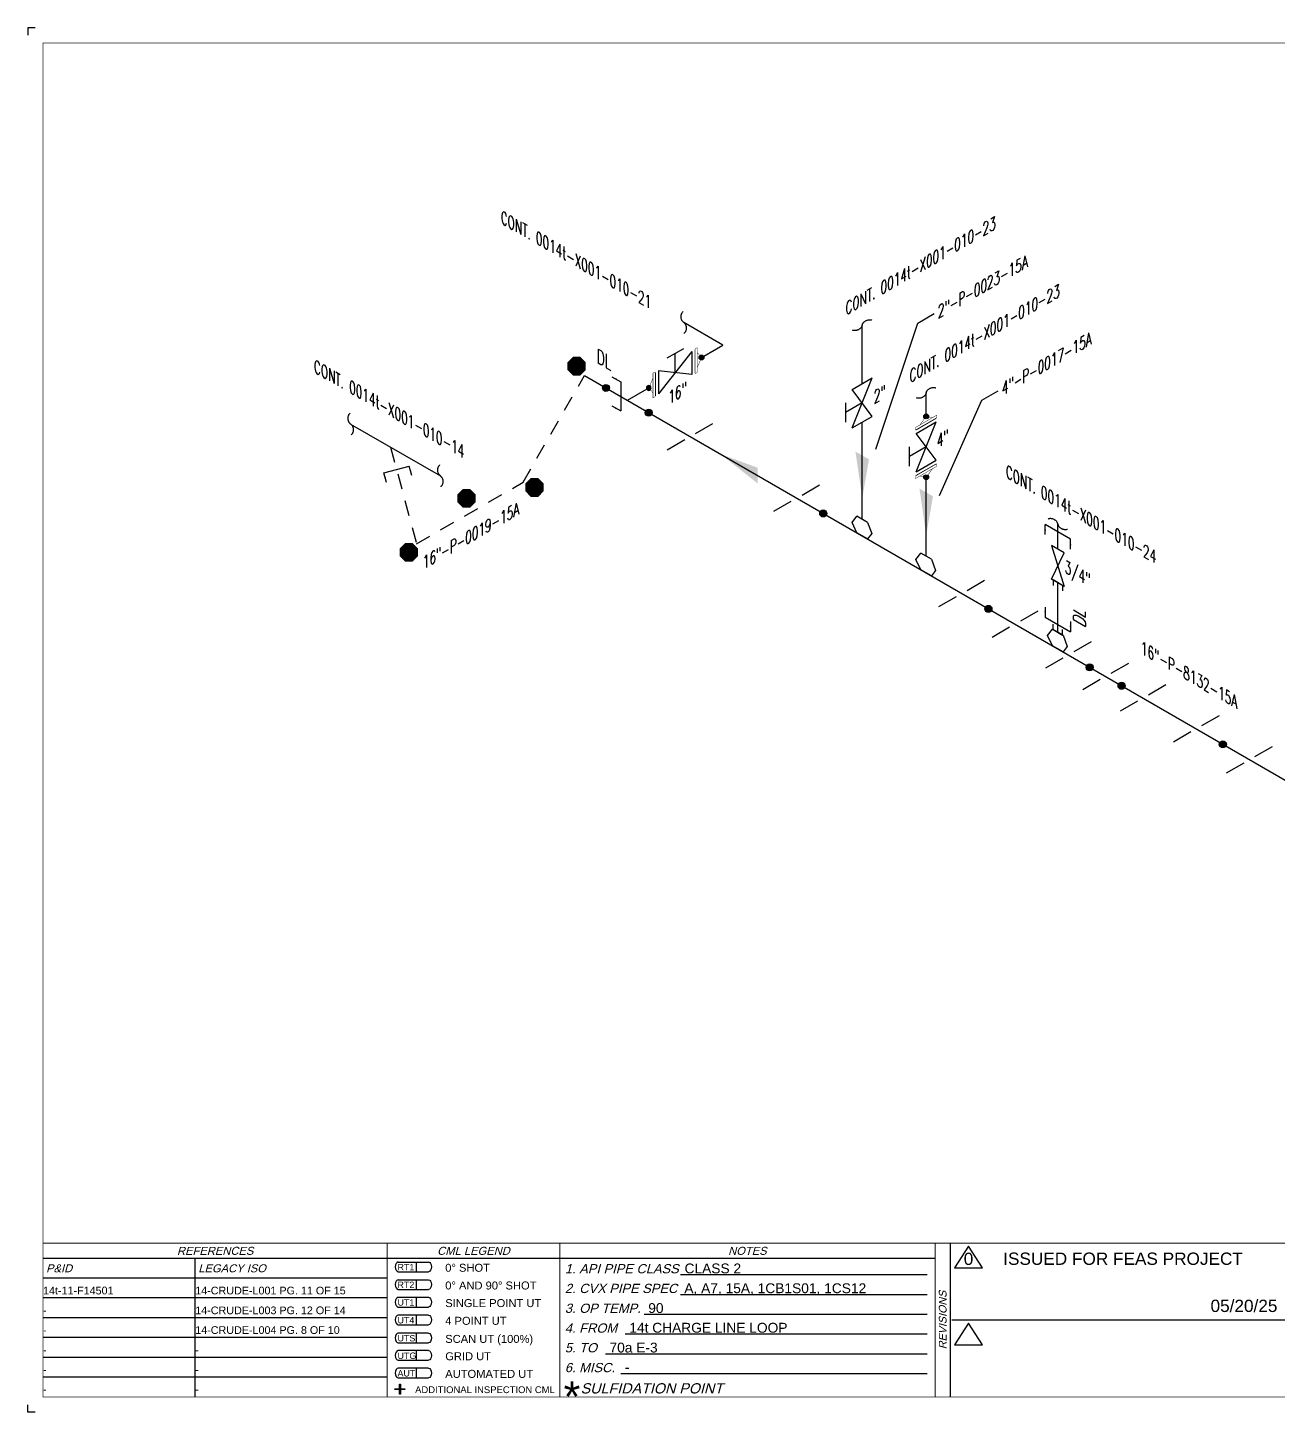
# Model space of a CAD drawing. Header units: inches. Extents: x 0 to 17.2, y 0 to 11.2.
# Drawn here: x 0 to 10.17, y 0 to 11.25 of the extents above; entities that cross this region are included whole.
import ezdxf
from ezdxf.enums import TextEntityAlignment as Align

# ---------------------------------------------------------------- set-up
doc = ezdxf.new("R2010")
doc.units = ezdxf.units.IN
doc.header["$MEASUREMENT"] = 0
doc.linetypes.add('HIDDEN2', pattern=[0.1875, 0.125, -0.0625])
for name, color, linetype in [('3', 1, 'Continuous'), ('BORDER', 3, 'Continuous'), ('BORDERTEXT', 7, 'Continuous'), ('COMP', 1, 'Continuous'), ('Continuation', 7, 'Continuous'), ('DL', 20, 'Continuous'), ('FITTINGS', 4, 'Continuous'), ('FLOW', 1, 'Continuous'), ('PART_PCML', 7, 'Continuous'), ('PIPE-ANNO', 150, 'HIDDEN2'), ('TEXT', 7, 'Continuous'), ('UNAS.PIPE', 251, 'Continuous'), ('WELD POINTS', 41, 'Continuous'), ('Welds', 7, 'Continuous')]:
    doc.layers.add(name, color=color, linetype=linetype)
doc.layers.add('PIPE', color=7, linetype='Continuous', lineweight=30)
doc.styles.add('FEASStandard', font='arial.ttf')
doc.styles.add('ISO30', font='simplex.shx', dxfattribs={"width": 0.85, "oblique": 30, "height": 0.075})
doc.styles.add('ISO330', font='romand.shx', dxfattribs={"width": 0.85, "height": 0.05})
doc.styles.add('PART_Standard', font='romans', dxfattribs={"width": 0.8, "height": 0.09})
doc.styles.add('Richmond', font='arial.ttf')
doc.styles.add('SIMPLEX', font='ROMANS')
doc.dimstyles.new('Richmond', dxfattribs={"dimtxt": 0.18, "dimasz": 0.18, "dimexe": 0.18, "dimexo": 0.0625, "dimgap": 0.09, "dimtad": 0, "dimtih": 1, "dimtoh": 1, "dimdec": 4, "dimzin": 0, "dimdsep": 46, "dimtxsty": 'Richmond', "dimcen": 0.09, "dimadec": 0, "dimazin": 0, "dimtfac": 1, "dimtdec": 4, "dimtofl": 0, "dimtmove": 0, "dimatfit": 3, "dimfxl": 1, "dimtolj": 1, "dimtzin": 0, "dimarcsym": 0})

# ---------------------------------------------------------------- blocks, each defined once
blk = doc.blocks.new('Border')
h = blk.add_hatch(color=256)
h.dxf.hatch_style = 1
h.paths.add_polyline_path([(3.147, 0.317), (3.11, 0.317), (3.11, 0.31), (3.147, 0.31), (3.147, 0.273), (3.154, 0.273), (3.154, 0.31), (3.191, 0.31), (3.191, 0.317), (3.154, 0.317), (3.154, 0.354), (3.147, 0.354)])
blk.add_line((5.432, 1.244), (7.435, 1.244))
for points in [[(5.43, 1.083), (7.435, 1.083)], [(5.136, 0.922), (7.435, 0.922)], [(4.982, 0.762), (7.435, 0.762)], [(4.822, 0.601), (7.435, 0.601)], [(3.147, 0.317), (3.147, 0.354), (3.154, 0.354), (3.154, 0.317)], [(4.947, 0.44), (7.435, 0.44)], [(3.147, 0.31), (3.11, 0.31), (3.11, 0.317), (3.147, 0.317)], [(3.154, 0.31), (3.154, 0.273), (3.147, 0.273), (3.147, 0.31)], [(3.154, 0.317), (3.191, 0.317), (3.191, 0.31), (3.154, 0.31)]]:
    blk.add_lwpolyline(points)
at = {"layer": 'BORDER'}
for p, q in [((7.625, 0.25), (7.625, 1.5)), ((7.5, 1.375), (0.25, 1.375)), ((1.487, 0.25), (1.487, 1.375)), ((1.487, 1.214), (0.25, 1.214)), ((3.048, 1.214), (1.487, 1.214)), ((1.487, 1.054), (0.25, 1.054)), ((3.048, 1.054), (1.487, 1.054)), ((1.487, 0.893), (0.25, 0.893)), ((3.048, 0.893), (1.487, 0.893)), ((1.487, 0.732), (0.25, 0.732)), ((3.048, 0.732), (1.487, 0.732)), ((1.487, 0.571), (0.25, 0.571)), ((3.048, 0.571), (1.487, 0.571)), ((1.487, 0.411), (0.25, 0.411)), ((3.048, 0.411), (1.487, 0.411))]:
    blk.add_line(p, q, dxfattribs=at)
at = {"layer": 'BORDER', "const_width": 0.005}
blk.add_lwpolyline([(0.25, 0.25), (17.25, 0.25), (17.25, 11.25), (0.25, 11.25)], close=True, dxfattribs=at)
at = {"layer": 'BORDER', "const_width": 0.00833}
for points in [[(17.25, 1.5), (0.25, 1.5)], [(3.048, 0.25), (3.048, 1.5)], [(4.45, 0.25), (4.45, 1.5)], [(7.5, 0.25), (7.5, 1.5)], [(7.634, 0.875), (10.375, 0.875)]]:
    blk.add_lwpolyline(points, dxfattribs=at)
at = {"layer": 'BORDERTEXT', "color": 7, "linetype": 'Continuous'}
for p, q in [((3.137, 1.346), (3.383, 1.346)), ((3.137, 1.267), (3.383, 1.267)), ((3.137, 1.202), (3.383, 1.202)), ((3.137, 1.123), (3.383, 1.123))]:
    blk.add_line(p, q, dxfattribs=at)
at = {"layer": 'BORDERTEXT'}
for p, q in [((3.283, 1.346), (3.283, 1.267)), ((3.283, 1.202), (3.283, 1.123)), ((3.283, 1.059), (3.283, 0.98)), ((3.283, 1.059), (3.283, 0.98)), ((3.283, 0.915), (3.283, 0.836)), ((3.283, 0.915), (3.283, 0.836)), ((3.283, 0.768), (3.283, 0.689)), ((3.283, 0.768), (3.283, 0.689)), ((3.283, 0.626), (3.283, 0.548)), ((3.283, 0.626), (3.283, 0.548)), ((3.283, 0.483), (3.283, 0.405)), ((3.283, 0.483), (3.283, 0.405))]:
    blk.add_line(p, q, dxfattribs=at)
at = {"layer": 'BORDERTEXT', "color": 7}
for p, q in [((3.383, 1.059), (3.137, 1.059)), ((3.137, 0.98), (3.383, 0.98)), ((3.383, 0.915), (3.137, 0.915)), ((3.137, 0.836), (3.383, 0.836)), ((3.383, 0.768), (3.137, 0.768)), ((3.137, 0.689), (3.383, 0.689)), ((3.383, 0.626), (3.137, 0.626)), ((3.137, 0.548), (3.383, 0.548)), ((3.383, 0.483), (3.137, 0.483)), ((3.137, 0.405), (3.383, 0.405))]:
    blk.add_line(p, q, dxfattribs=at)
at = {"layer": 'BORDERTEXT'}
for centre in [(3.137, 1.307), (3.137, 1.163), (3.137, 1.02), (3.137, 0.876), (3.137, 0.729), (3.137, 0.587), (3.137, 0.444)]:
    blk.add_ellipse(centre, major_axis=(0, -0.0394), ratio=0.624439, start_param=3.141593, end_param=6.283185, dxfattribs=at)
at = {"layer": 'BORDERTEXT', "extrusion": (0, 0, -1)}
for centre in [(3.383, 1.307), (3.383, 1.163), (3.383, 1.02), (3.383, 0.876), (3.383, 0.729), (3.383, 0.587), (3.383, 0.444)]:
    blk.add_ellipse(centre, major_axis=(0, -0.0394), ratio=0.624439, start_param=3.141593, end_param=6.283185, dxfattribs=at)
at = {"layer": 'BORDERTEXT', "style": 'FEASStandard', "oblique": 15}
for s, p in [('REFERENCES', (1.649, 1.437)), ('CML LEGEND', (3.749, 1.437)), ('NOTES', (5.975, 1.437))]:
    blk.add_text(s, height=0.065, dxfattribs=at).set_placement(p, align=Align.MIDDLE)
for s, p in [('P&ID', (0.275, 1.295)), ('LEGACY ISO', (1.512, 1.295))]:
    blk.add_text(s, height=0.065, dxfattribs=at).set_placement(p, align=Align.MIDDLE_LEFT)
at = {"layer": 'BORDERTEXT', "style": 'FEASStandard'}
for s, height, p in [('RT1', 0.0518, (3.131, 1.279)), ('0%%D SHOT', 0.0648, (3.519, 1.267)), ('RT2', 0.0518, (3.131, 1.135)), ('0%%D AND 90%%D SHOT', 0.0648, (3.519, 1.123)), ('UT1', 0.0518, (3.131, 0.992)), ('SINGLE POINT UT', 0.0648, (3.519, 0.98)), ('4 POINT UT', 0.0648, (3.519, 0.836)), ('UT4', 0.0518, (3.131, 0.847)), ('UTS', 0.0518, (3.131, 0.701)), ('SCAN UT (100%%%)', 0.0648, (3.519, 0.689)), ('UTG', 0.0518, (3.131, 0.559)), ('GRID UT', 0.0648, (3.519, 0.548)), ('AUT', 0.0518, (3.131, 0.416)), ('AUTOMATED UT', 0.0648, (3.519, 0.405)), ('ADDITIONAL INSPECTION CML', 0.055, (3.274, 0.281))]:
    blk.add_text(s, height=height, dxfattribs=at).set_placement(p)
at = {"layer": 'BORDERTEXT', "style": 'FEASStandard', "oblique": 15}
for s, height, p in [('1. API PIPE CLASS', 0.075, (4.491, 1.254)), ('2. CVX PIPE SPEC', 0.075, (4.491, 1.094)), ('3. OP TEMP.', 0.075, (4.491, 0.933)), ('4. FROM ', 0.075, (4.491, 0.772)), ('5. TO ', 0.075, (4.491, 0.612)), ('6. MISC. ', 0.075, (4.491, 0.451)), ('SULFIDATION POINT', 0.08333, (4.619, 0.278))]:
    blk.add_text(s, height=height, dxfattribs=at).set_placement(p)
blk.add_text('REVISIONS', height=0.0625, rotation=90, dxfattribs=at).set_placement((7.562, 0.875), align=Align.MIDDLE)
at = {"layer": 'BORDERTEXT', "insert": (4.481, 0.378), "char_height": 0.25, "attachment_point": 1, "style": 'FEASStandard'}
blk.add_mtext('*', dxfattribs=at)
blk = doc.blocks.new('BORDER TEXT')
at = {"layer": 'BORDERTEXT'}
for tag, p, height, style in [('API_PIPE_CLASS', (5.464, 1.254), 0.08, 'Richmond'), ('MATERIAL1', (12.263, 1.211), 0.08, 'Richmond'), ('P&ID_#1', (0.25, 1.083), 0.0625, 'FEASStandard'), ('LINE_#1', (1.487, 1.083), 0.0625, 'FEASStandard'), ('CVX_PIPE_SPEC', (5.462, 1.093), 0.08, 'Richmond'), ('OP_TEMP', (5.169, 0.932), 0.08, 'Richmond'), ('MATERIAL2', (12.263, 1.04), 0.08, 'Richmond'), ('P&ID_#2', (0.25, 0.922), 0.0625, 'FEASStandard'), ('LINE_#2', (1.487, 0.922), 0.0625, 'FEASStandard'), ('MATERIAL3', (12.263, 0.868), 0.08, 'Richmond'), ('P&ID_#3', (0.25, 0.762), 0.0625, 'FEASStandard'), ('LINE_#3', (1.487, 0.762), 0.0625, 'FEASStandard'), ('FROM', (5.015, 0.772), 0.08, 'Richmond'), ('TO', (4.854, 0.611), 0.08, 'Richmond'), ('MATERIAL4', (12.263, 0.696), 0.08, 'Richmond'), ('P&ID_#4', (0.25, 0.601), 0.0625, 'FEASStandard'), ('LINE_#4', (1.487, 0.601), 0.0625, 'FEASStandard'), ('MATERIAL5', (12.263, 0.525), 0.08, 'Richmond'), ('P&ID_#5', (0.25, 0.44), 0.0625, 'FEASStandard'), ('LINE_#5', (1.487, 0.44), 0.0625, 'FEASStandard'), ('MISC', (4.979, 0.451), 0.08, 'Richmond'), ('INSULATION', (12.928, 0.414), 0.0625, 'FEASStandard'), ('P&ID_#6', (0.25, 0.28), 0.0625, 'FEASStandard'), ('LINE_#6', (1.487, 0.28), 0.0625, 'FEASStandard'), ('PWHT', (12.928, 0.281), 0.0625, 'FEASStandard')]:
    blk.add_attdef(tag, p, '', height=height, dxfattribs=dict(at, style=style))
at = {"layer": 'BORDERTEXT', "style": 'FEASStandard'}
for tag, p in [('DR.BY', (11.075, 0.562)), ('DR.BY_DATE', (11.95, 0.562)), ('CHK_BY', (11.075, 0.354)), ('CHK._BY_DATE', (11.95, 0.354))]:
    blk.add_attdef(tag, text='', height=0.1, dxfattribs=at).set_placement(p, align=Align.MIDDLE_CENTER)
at = {"layer": 'BORDERTEXT', "style": 'PART_Standard', "width": 0.8}
for tag, p in [('PLANT_NUMBER', (13.938, 0.384)), ('SYSTEM_NUMBER', (14.812, 0.384)), ('CIRCUIT_NUMBER', (15.688, 0.384)), ('SHEET_NUMBER', (16.5, 0.384)), ('REVISION', (17.062, 0.384))]:
    blk.add_attdef(tag, text='', height=0.15, dxfattribs=at).set_placement(p, align=Align.MIDDLE_CENTER)
blk = doc.blocks.new('1_Cont_330')
at = {"layer": 'Continuation', "style": 'PART_Standard', "oblique": 330, "width": 0.8}
blk.add_attdef('CONT.', (0, 0), '', height=0.09, rotation=330, dxfattribs=at)
blk = doc.blocks.new('1_BREAK-PIPE_PIPE_00')
at = {"color": 0, "linetype": 'ByBlock', "lineweight": -2}
for centre, major_axis in [((0.03, -0.092), (0, 0.101)), ((-0.03, 0.092), (0, -0.101))]:
    blk.add_ellipse(centre, major_axis=major_axis, ratio=0.711978, start_param=0.427466, end_param=3.141593, dxfattribs=at)
blk = doc.blocks.new('1_Tilde_00')
at = {"layer": 'PIPE-ANNO', "xscale": -0.5000000000000001, "yscale": 0.5, "zscale": 0.5}
blk.add_blockref('1_BREAK-PIPE_PIPE_00', (0, 0), dxfattribs=at)
blk = doc.blocks.new('3_VALVE_FLANGE_GATE_30')
at = {"color": 0, "linetype": 'ByBlock', "lineweight": -2}
blk.add_wipeout([(-0.162, -0.187), (-0.135, -0.172), (0, 0), (0.135, -0.016), (0.162, 0), (0.162, 0.187), (0.135, 0.172), (0, 0), (-0.135, 0.016), (-0.162, 0)], dxfattribs=at)
for p, q in [((0.135, 0.172), (-0.135, -0.172)), ((0.068, 0.195), (-0.068, 0.117)), ((0, 0), (0, 0.156)), ((0.135, 0.172), (0.135, -0.016)), ((0.162, 0.187), (0.162, 0)), ((-0.162, 0), (-0.162, -0.187)), ((-0.135, 0.016), (-0.135, -0.172)), ((0.135, -0.016), (-0.135, 0.016))]:
    blk.add_line(p, q, dxfattribs=at)
blk = doc.blocks.new('AM9A04')
at = {"linetype": 'Continuous', "const_width": 0.01}
blk.add_lwpolyline([(0, -0.289), (0, 0.289), (-0.05, 0.318), (-0.05, -0.26)], close=True, dxfattribs=at)
at = {"const_width": 0.01}
blk.add_lwpolyline([(-0.05, -0.144), (-0.15, 0.087), (-0.05, 0.202)], dxfattribs=at)
blk = doc.blocks.new('A09')
at = {"layer": 'Welds'}
h = blk.add_hatch(color=256, dxfattribs=at)
h.dxf.hatch_style = 1
h.paths.add_polyline_path([(-0.03, 0, 1), (0.03, 0, 1)])
blk.add_circle((0, 0), 0.03, dxfattribs=at)
blk = doc.blocks.new('*U90')
blk.add_wipeout([(0.052, -0.03), (0.017, -0.07), (0.017, -0.11), (0, -0.1), (0, 0.1), (0.017, 0.09), (0.017, 0.05)]).dxf.layer = 'COMP'
at = {"layer": '3', "xscale": 0.65, "yscale": 0.65, "zscale": 0.65}
blk.add_blockref('A09', (0.052, -0.03), dxfattribs=at)
at = {"layer": 'COMP', "xscale": 0.3466300616258731, "yscale": 0.3466300616258731, "zscale": 0.3466300616258731, "rotation": 180}
blk.add_blockref('AM9A04', (0, 0), dxfattribs=at)
blk = doc.blocks.new('1_Text_30')
at = {"layer": 'TEXT', "style": 'PART_Standard', "oblique": 30, "width": 0.8}
blk.add_attdef('TEXT', (0, 0), '', height=0.09, rotation=30, dxfattribs=at)
blk = doc.blocks.new('2_WELD_SINGLE_00')
at = {"linetype": 'ByBlock', "lineweight": -2}
h = blk.add_hatch(color=0, dxfattribs=at)
edge = h.paths.add_edge_path()
edge.add_arc((0, 0), 0.0286, 0, 360)
at = {"color": 0, "linetype": 'ByBlock', "lineweight": -2}
blk.add_circle((0, 0), 0.0286, dxfattribs=at)
blk = doc.blocks.new('4_SUPPORT_I-BEAM_30')
at = {"color": 0, "linetype": 'ByBlock', "lineweight": -2}
for p, q in [((-0.044, 0.025), (-0.186, 0.107)), ((0.186, -0.107), (0.044, -0.025))]:
    blk.add_line(p, q, dxfattribs=at)
blk = doc.blocks.new('O-let 1')
at = {"layer": 'FITTINGS', "linetype": 'ByBlock'}
for p, q in [((-0.044, -0.025), (0.044, 0.025)), ((0.083, -0.026), (0.044, 0.025)), ((-0.044, -0.025), (-0.077, -0.115)), ((-0.043, -0.16), (0.044, -0.11)), ((0.044, -0.11), (0.083, -0.026)), ((-0.077, -0.115), (-0.043, -0.16))]:
    blk.add_line(p, q, dxfattribs=at)
blk = doc.blocks.new('2_SOCKET_SINGLE_30')
at = {"color": 0, "linetype": 'ByBlock', "lineweight": -2}
for p, q in [((0, 0.063), (0.054, 0.094)), ((0, 0.063), (0, -0.063)), ((0, -0.063), (0.054, -0.031))]:
    blk.add_line(p, q, dxfattribs=at)
blk = doc.blocks.new('DL_Vert_30')
at = {"layer": 'DL', "style": 'ISO30', "oblique": 30, "width": 0.85}
blk.add_text('DL', height=0.1, rotation=90, dxfattribs=at).set_placement((0, 0))
blk = doc.blocks.new('1_Text_330')
at = {"layer": 'TEXT', "style": 'PART_Standard', "oblique": 330, "width": 0.8}
blk.add_attdef('3/4"', (0, 0), '', height=0.09, rotation=330, dxfattribs=at)
blk = doc.blocks.new('1_Tilde_30')
at = {"layer": 'PIPE-ANNO', "xscale": -0.5000000000000001, "yscale": 0.5000000000000001, "zscale": 0.5000000000000001, "rotation": 114.4010914305396}
blk.add_blockref('1_BREAK-PIPE_PIPE_00', (0, 0), dxfattribs=at)
blk = doc.blocks.new('3_VALVE_THREAD_GATE_30')
at = {"color": 0, "linetype": 'ByBlock', "lineweight": -2}
blk.add_wipeout([(-0.135, -0.172), (0, 0), (0.135, -0.016), (0.135, 0.172), (0, 0), (-0.135, 0.016)], dxfattribs=at)
for p, q in [((0.135, 0.172), (-0.135, -0.172)), ((-0.068, 0.117), (0.068, 0.195)), ((0, 0), (0, 0.156)), ((0.135, 0.172), (0.135, -0.016)), ((-0.135, 0.016), (-0.135, -0.172)), ((0.135, -0.016), (-0.135, 0.016))]:
    blk.add_line(p, q, dxfattribs=at)
blk = doc.blocks.new('1_Cont_30')
at = {"layer": 'Continuation', "style": 'PART_Standard', "oblique": 30, "width": 0.8}
blk.add_attdef('CONT', (0, 0), '', height=0.09, rotation=30, dxfattribs=at)
blk = doc.blocks.new('1_ARROW_FLOW_30')
at = {"color": 0, "linetype": 'ByBlock'}
blk.add_solid([(-0.15, -0.15), (0.15, 0.087), (-0.15, -0.023)], dxfattribs=at)
blk = doc.blocks.new('DL_330')
at = {"layer": 'DL', "style": 'ISO330', "oblique": 330, "width": 0.85}
blk.add_text('DL', height=0.1, rotation=330, dxfattribs=at).set_placement((0, 0))
blk = doc.blocks.new('PART_PCML')
blk.add_hatch(color=0).paths.add_polyline_path([(-0.07, -0.029), (-0.029, -0.07), (0.029, -0.07), (0.07, -0.029), (0.07, 0.029), (0.029, 0.07), (-0.029, 0.07), (-0.07, 0.029)])
at = {"color": 7, "const_width": 0.009}
blk.add_lwpolyline([(-0.07, 0.029), (-0.029, 0.07), (0.029, 0.07), (0.07, 0.029), (0.07, -0.029), (0.029, -0.07), (-0.029, -0.07), (-0.07, -0.029), (-0.07, 0.029), (-0.029, 0.07)], dxfattribs=at)
at = {"color": 18, "true_color": 0x000000}
blk.add_lwpolyline([(-0.029, 0.07), (-0.07, 0.029), (-0.07, -0.029), (-0.029, -0.07), (0.029, -0.07), (0.07, -0.029), (0.07, 0.029), (0.029, 0.07)], close=True, dxfattribs=at)
at = {"color": 7, "true_color": 0xffffff, "style": 'SIMPLEX', "width": 0.8, "flags": 1}
for tag, p in [('CIRCUIT', (-0.094, 0.089)), ('DM', (-0.053, -0.133)), ('TYPE', (-0.075, -0.204))]:
    blk.add_attdef(tag, p, '', height=0.0586, dxfattribs=at)
at = {"color": 7, "true_color": 0xffffff, "style": 'SIMPLEX', "width": 0.8}
blk.add_attdef('DMDISP', text='', height=0.0586, dxfattribs=at).set_placement((0, 0), align=Align.MIDDLE_CENTER)
blk = doc.blocks.new('*U89')
at = {"layer": 'DL', "color": 20, "linetype": 'ByBlock', "ltscale": 0.8}
blk.add_line((0.086, 0.088), (-0.119, 0.033), dxfattribs=at)
at = {"layer": 'DL', "color": 20, "linetype": 'ByBlock', "ltscale": 0.7}
for points in [[(0.066, 0.165), (0.086, 0.088)], [(-0.139, 0.11), (-0.119, 0.033)]]:
    blk.add_leader(points, dimstyle='Richmond', override={"dimasz": 0.04, "dimgap": 0.09, "dimtad": 0}, dxfattribs=at)
blk = doc.blocks.new('*U95')
at = {"color": 20, "linetype": 'ByBlock', "ltscale": 0.7}
blk.add_line((0.103, -0.122), (-0.103, -0.003), dxfattribs=at)
for points in [[(-0.103, -0.086), (-0.103, -0.003)], [(0.103, -0.204), (0.103, -0.122)]]:
    blk.add_leader(points, dimstyle='Richmond', override={"dimasz": 0.04, "dimgap": 0.09, "dimtad": 0}, dxfattribs=at)
blk = doc.blocks.new('*U96')
at = {"color": 20, "linetype": 'ByBlock', "ltscale": 0.7}
blk.add_line((-0.103, 0.122), (0.103, 0.003), dxfattribs=at)
for points in [[(-0.103, 0.204), (-0.103, 0.122)], [(0.103, 0.086), (0.103, 0.003)]]:
    blk.add_leader(points, dimstyle='Richmond', override={"dimasz": 0.04, "dimgap": 0.09, "dimtad": 0}, dxfattribs=at)
blk = doc.blocks.new('*U92')
at = {"color": 20, "linetype": 'ByBlock', "ltscale": 0.7}
blk.add_line((-0.054, 0.15), (-0.054, -0.087), dxfattribs=at)
for points in [[(-0.126, 0.191), (-0.054, 0.15)], [(-0.126, -0.046), (-0.054, -0.087)]]:
    blk.add_leader(points, dimstyle='Richmond', override={"dimasz": 0.04, "dimgap": 0.09, "dimtad": 0}, dxfattribs=at)

msp = doc.modelspace()

# ---------------------------------------------------------------- linework, layer by layer
for p, q in [((0, 11.25), (0, 11.188)), ((0.062, 11.25), (0, 11.25)), ((0, 0), (0, 0.062)), ((0.062, 0), (0, 0))]:
    msp.add_line(p, q)
at = {"layer": 'BORDERTEXT'}
for points in [[(7.647, 1.349), (7.534, 1.173), (7.76, 1.173)], [(7.647, 0.724), (7.534, 0.548), (7.76, 0.548)]]:
    msp.add_lwpolyline(points, close=True, dxfattribs=at)
at = {"layer": 'FITTINGS', "linetype": 'ByBlock'}
for p, q in [((8.321, 6.77), (8.424, 6.984)), ((8.424, 6.984), (8.322, 7.043)), ((8.322, 7.043), (8.424, 6.711)), ((8.424, 6.711), (8.321, 6.77))]:
    msp.add_line(p, q, dxfattribs=at)
at = {"layer": 'PIPE'}
for p, q in [((4.874, 8.223), (5.425, 8.54)), ((4.526, 8.423), (12.702, 3.703))]:
    msp.add_line(p, q, dxfattribs=at)
at = {"layer": 'PIPE', "linetype": 'HIDDEN2'}
for p, q in [((4.026, 7.557), (4.526, 8.423)), ((2.95, 7.842), (3.16, 7.057)), ((3.16, 7.057), (4.026, 7.557))]:
    msp.add_line(p, q, dxfattribs=at)
at = {"layer": 'PIPE', "linetype": 'Continuous'}
for p, q in [((6.783, 7.256), (6.783, 8.045)), ((7.303, 6.956), (7.303, 7.657)), ((8.373, 6.338), (8.373, 6.741))]:
    msp.add_line(p, q, dxfattribs=at)
at = {"layer": 'UNAS.PIPE'}
for p, q in [((5.651, 8.671), (5.332, 8.855)), ((5.425, 8.54), (5.651, 8.671)), ((2.625, 8.03), (3.354, 7.609))]:
    msp.add_line(p, q, dxfattribs=at)
at = {"layer": 'UNAS.PIPE', "linetype": 'Continuous'}
for p, q in [((6.783, 8.045), (6.783, 8.833)), ((7.303, 7.657), (7.303, 8.283)), ((8.373, 7.013), (8.373, 7.217))]:
    msp.add_line(p, q, dxfattribs=at)
at = {"layer": 'UNAS.PIPE'}
msp.add_lwpolyline([(7.412, 7.449), (7.754, 8.223), (7.888, 8.3)], dxfattribs=at)

# ---------------------------------------------------------------- block references
for name, p in [('1_Tilde_00', (5.332, 8.855)), ('1_Tilde_30', (6.783, 8.833)), ('DL_330', (4.624, 8.531)), ('1_Tilde_30', (7.303, 8.283)), ('1_Tilde_00', (2.625, 8.03)), ('1_Tilde_00', (3.354, 7.609))]:
    msp.add_blockref(name, p)
at = {"xscale": -1, "rotation": 359.9999999999932}
msp.add_blockref('1_Tilde_30', (8.373, 7.217), dxfattribs=at)
at = {"layer": 'BORDER'}
msp.add_blockref('Border', (-0.125, -0.125), dxfattribs=at)
at = {"layer": 'BORDERTEXT'}
ref = msp.add_blockref('BORDER TEXT', (-0.125, -0.125), dxfattribs=at)
ref.add_attrib('MISC', '-', (4.854, 0.326), dxfattribs={"height": 0.08, "style": 'Richmond'})
ref.add_attrib('TO', '70a E-3', (4.729, 0.486), dxfattribs={"height": 0.08, "style": 'Richmond'})
ref.add_attrib('FROM', '14t CHARGE LINE LOOP', (4.89, 0.647), dxfattribs={"height": 0.08, "style": 'Richmond'})
ref.add_attrib('OP_TEMP', '90', (5.044, 0.807), dxfattribs={"height": 0.08, "style": 'Richmond'})
ref.add_attrib('CVX_PIPE_SPEC', 'A, A7, 15A, 1CB1S01, 1CS12', (5.337, 0.968), dxfattribs={"height": 0.08, "style": 'Richmond'})
ref.add_attrib('API_PIPE_CLASS', 'CLASS 2', (5.339, 1.129), dxfattribs={"height": 0.08, "style": 'Richmond'})
ref.add_attrib('LINE_#6', '-', (1.362, 0.155), dxfattribs={"height": 0.0625, "style": 'FEASStandard'})
ref.add_attrib('LINE_#5', '-', (1.362, 0.315), dxfattribs={"height": 0.0625, "style": 'FEASStandard'})
ref.add_attrib('LINE_#4', '-', (1.362, 0.476), dxfattribs={"height": 0.0625, "style": 'FEASStandard'})
ref.add_attrib('LINE_#3', '14-CRUDE-L004 PG. 8 OF 10', (1.362, 0.637), dxfattribs={"height": 0.0625, "style": 'FEASStandard'})
ref.add_attrib('LINE_#2', '14-CRUDE-L003 PG. 12 OF 14', (1.362, 0.797), dxfattribs={"height": 0.0625, "style": 'FEASStandard'})
ref.add_attrib('LINE_#1', '14-CRUDE-L001 PG. 11 OF 15', (1.362, 0.958), dxfattribs={"height": 0.0625, "style": 'FEASStandard'})
ref.add_attrib('P&ID_#6', '-', (0.125, 0.155), dxfattribs={"height": 0.0625, "style": 'FEASStandard'})
ref.add_attrib('P&ID_#5', '-', (0.125, 0.315), dxfattribs={"height": 0.0625, "style": 'FEASStandard'})
ref.add_attrib('P&ID_#4', '-', (0.125, 0.476), dxfattribs={"height": 0.0625, "style": 'FEASStandard'})
ref.add_attrib('P&ID_#3', '-', (0.125, 0.637), dxfattribs={"height": 0.0625, "style": 'FEASStandard'})
ref.add_attrib('P&ID_#2', '-', (0.125, 0.797), dxfattribs={"height": 0.0625, "style": 'FEASStandard'})
ref.add_attrib('P&ID_#1', '14t-11-F14501', (0.125, 0.958), dxfattribs={"height": 0.0625, "style": 'FEASStandard'})
at = {"layer": 'Continuation'}
for name, p, values in [('1_Cont_330', (3.845, 9.664), {'CONT.': 'CONT. 0014t-X001-010-21'}), ('1_Cont_30', (6.647, 8.912), {'CONT': 'CONT. 0014t-X001-010-23'}), ('1_Cont_30', (7.167, 8.362), {'CONT': 'CONT. 0014t-X001-010-23'}), ('1_Cont_330', (2.327, 8.453), {'CONT.': 'CONT. 0014t-X001-010-14'}), ('1_Cont_330', (7.95, 7.598), {'CONT.': 'CONT. 0014t-X001-010-24'})]:
    msp.add_blockref(name, p, dxfattribs=at).add_auto_attribs(values)
at = {"layer": 'DL'}
for name, p in [('*U92', (4.874, 8.223)), ('*U95', (8.373, 7.217)), ('*U96', (8.373, 6.338)), ('DL_Vert_30', (8.599, 6.37))]:
    msp.add_blockref(name, p, dxfattribs=at)
at = {"layer": 'DL', "rotation": 180}
msp.add_blockref('*U89', (2.982, 7.721), dxfattribs=at)
at = {"layer": 'FITTINGS', "xscale": -1}
for name, p in [('4_SUPPORT_I-BEAM_30', (5.384, 7.928)), ('4_SUPPORT_I-BEAM_30', (6.25, 7.428)), ('O-let 1', (6.783, 7.256)), ('O-let 1', (7.303, 6.956)), ('4_SUPPORT_I-BEAM_30', (7.592, 6.653)), ('O-let 1', (8.373, 6.338)), ('4_SUPPORT_I-BEAM_30', (9.931, 5.303))]:
    msp.add_blockref(name, p, dxfattribs=at)
at = {"layer": 'FITTINGS'}
for p, xscale, yscale, zscale, rotation in [((8.373, 6.741), 0.7131685043775329, 0.7131685043775329, 0.7131685043775329, 240.0047239548888), ((8.373, 6.338), 0.7131685043775327, 0.7131685043775327, 0.7131685043775327, 60.00472395488882)]:
    msp.add_blockref('2_SOCKET_SINGLE_30', p, dxfattribs=dict(at, xscale=xscale, yscale=yscale, zscale=zscale, rotation=rotation))
at = {"layer": 'FITTINGS', "xscale": -1, "rotation": 180}
for p in [(8.025, 6.403), (8.458, 6.153), (8.761, 5.978), (9.065, 5.803), (9.498, 5.553)]:
    msp.add_blockref('4_SUPPORT_I-BEAM_30', p, dxfattribs=at)
at = {"layer": 'FLOW', "xscale": -1}
msp.add_blockref('1_ARROW_FLOW_30', (5.782, 7.698), dxfattribs=at)
at = {"layer": 'FLOW', "xscale": -1, "yscale": -1, "rotation": 59.99999999999994}
msp.add_blockref('1_ARROW_FLOW_30', (6.783, 7.601), dxfattribs=at)
at = {"layer": 'PART_PCML', "color": 96}
msp.add_blockref('PART_PCML', (4.462, 8.499), dxfattribs=at).add_auto_attribs({'DMDISP': '51A'})
at = {"layer": 'PART_PCML', "color": 13}
for p in [(4.119, 7.515), (3.566, 7.426), (3.098, 6.987)]:
    msp.add_blockref('PART_PCML', p, dxfattribs=at).add_auto_attribs({'DMDISP': '85A'})
at = {"layer": 'TEXT'}
for name, p, values in [('1_Text_30', (7.399, 8.886), {'TEXT': '2"-P-0023-15A'}), ('1_Text_30', (7.918, 8.259), {'TEXT': '4"-P-0017-15A'}), ('1_Text_30', (3.212, 6.846), {'TEXT': '16"-P-0019-15A'}), ('1_Text_330', (8.429, 6.825), {'3/4"': '3/4"'}), ('1_Text_330', (9.048, 6.167), {'3/4"': '16"-P-8132-15A'})]:
    msp.add_blockref(name, p, dxfattribs=at).add_auto_attribs(values)
at = {"layer": 'WELD POINTS'}
for p in [(4.7, 8.323), (5.048, 8.122), (6.466, 7.303), (7.809, 6.528), (8.632, 6.053), (8.891, 5.903), (9.714, 5.428)]:
    msp.add_blockref('2_WELD_SINGLE_00', p, dxfattribs=at)

# ---------------------------------------------------------------- texts
at = {"layer": 'BORDERTEXT', "style": 'FEASStandard'}
msp.add_text('ISSUED FOR FEAS PROJECT', height=0.1, dxfattribs=at).set_placement((8.903, 1.248), align=Align.MIDDLE_CENTER)
for tag, text, p in [('0', '', (7.647, 1.247)), ('05/20/25', '-', (9.886, 0.865))]:
    msp.add_attdef(tag, text=text, height=0.1, dxfattribs=at).set_placement(p, align=Align.MIDDLE_CENTER)

# ---------------------------------------------------------------- next in the draw order: block references
at = {"layer": 'FITTINGS'}
msp.add_blockref('3_VALVE_FLANGE_GATE_30', (5.262, 8.447), dxfattribs=at)
at = {"layer": 'UNAS.PIPE', "yscale": -1, "rotation": 299.9999999999999}
msp.add_blockref('3_VALVE_THREAD_GATE_30', (6.783, 8.201), dxfattribs=at)

# ---------------------------------------------------------------- next in the draw order: linework, layer by layer
at = {"layer": 'UNAS.PIPE'}
msp.add_lwpolyline([(6.893, 7.826), (7.235, 8.85), (7.368, 8.927)], dxfattribs=at)

# ---------------------------------------------------------------- next in the draw order: block references
at = {"layer": 'COMP', "ltscale": 0.65, "xscale": -1}
msp.add_blockref('*U90', (5.1, 8.353), dxfattribs=at)
at = {"layer": 'TEXT'}
msp.add_blockref('1_Text_30', (5.208, 8.188), dxfattribs=at).add_auto_attribs({'TEXT': '16"'})
at = {"layer": 'UNAS.PIPE'}
ref = msp.add_blockref('1_Text_30', (6.877, 8.193), dxfattribs=at)
ref.add_attrib('TEXT', '2"', (6.877, 8.193), dxfattribs={"height": 0.09, "rotation": 30, "style": 'PART_Standard', "oblique": 30, "width": 0.8})

# ---------------------------------------------------------------- next in the draw order: wipeouts: each hides what was drawn before it
msp.add_wipeout([(5.477, 8.57), (5.442, 8.611), (5.442, 8.651), (5.425, 8.641), (5.425, 8.44), (5.442, 8.45), (5.442, 8.49)]).dxf.layer = 'UNAS.PIPE'

# ---------------------------------------------------------------- next in the draw order: hatches: boundary and pattern name
h = msp.add_hatch(color=256, dxfattribs=at)
h.dxf.hatch_style = 1
h.paths.add_polyline_path([(5.496, 8.57, 1), (5.457, 8.57, 1)])

# ---------------------------------------------------------------- next in the draw order: linework, layer by layer
msp.add_circle((5.477, 8.57), 0.0195, dxfattribs=at)

# ---------------------------------------------------------------- next in the draw order: block references
at = {"layer": 'UNAS.PIPE', "xscale": -0.3466300616258731, "yscale": 0.3466300616258731, "zscale": 0.3466300616258731}
msp.add_blockref('AM9A04', (5.425, 8.54), dxfattribs=at)
at = {"layer": 'UNAS.PIPE', "yscale": -1, "rotation": 299.9999999999999}
msp.add_blockref('3_VALVE_FLANGE_GATE_30', (7.303, 7.845), dxfattribs=at)

# ---------------------------------------------------------------- next in the draw order: block references
at = {"layer": 'COMP', "ltscale": 0.65, "rotation": 300.0000000000002}
msp.add_blockref('*U90', (7.303, 7.657), dxfattribs=at)

# ---------------------------------------------------------------- next in the draw order: wipeouts: each hides what was drawn before it
msp.add_wipeout([(7.303, 8.092), (7.355, 8.082), (7.39, 8.102), (7.39, 8.082), (7.216, 7.982), (7.216, 8.002), (7.251, 8.022)]).dxf.layer = 'UNAS.PIPE'

# ---------------------------------------------------------------- next in the draw order: hatches: boundary and pattern name
at = {"layer": 'UNAS.PIPE'}
h = msp.add_hatch(color=256, dxfattribs=at)
h.dxf.hatch_style = 1
h.paths.add_polyline_path([(7.322, 8.092, 1), (7.283, 8.092, 1)])

# ---------------------------------------------------------------- next in the draw order: linework, layer by layer
msp.add_circle((7.303, 8.092), 0.0195, dxfattribs=at)

# ---------------------------------------------------------------- next in the draw order: block references
at = {"layer": 'FLOW', "xscale": -1, "yscale": -1, "rotation": 59.99999999999994}
msp.add_blockref('1_ARROW_FLOW_30', (7.303, 7.301), dxfattribs=at)
at = {"layer": 'UNAS.PIPE', "xscale": 0.346630061625873, "yscale": 0.346630061625873, "zscale": 0.346630061625873, "rotation": 300.0000000000001}
msp.add_blockref('AM9A04', (7.303, 8.032), dxfattribs=at)
at = {"layer": 'UNAS.PIPE'}
ref = msp.add_blockref('1_Text_30', (7.389, 7.833), dxfattribs=at)
ref.add_attrib('TEXT', '4"', (7.389, 7.833), dxfattribs={"height": 0.09, "rotation": 30, "style": 'PART_Standard', "oblique": 30, "width": 0.8})

doc.saveas('drawing.dxf')
